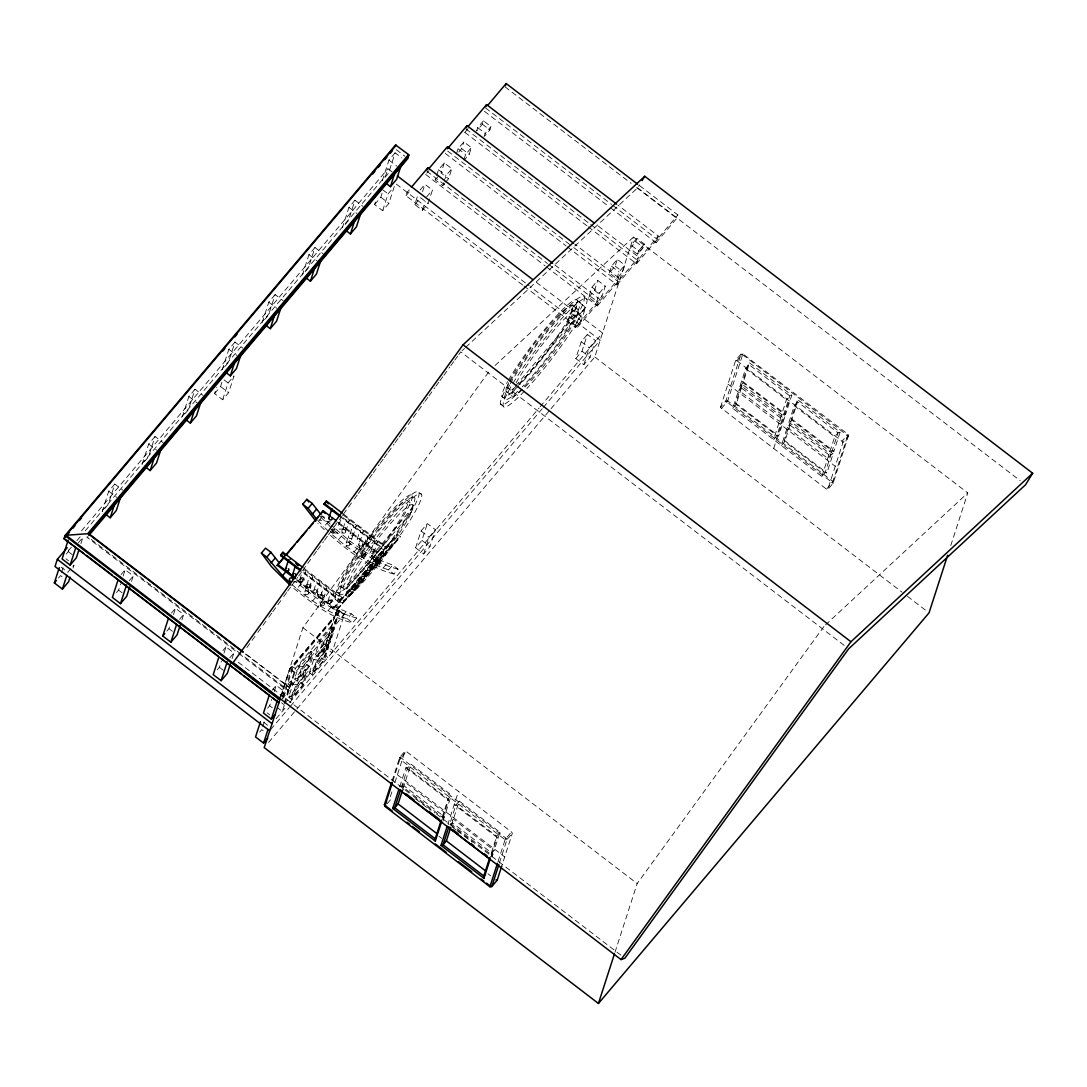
<?xml version="1.0" encoding="UTF-8"?>
<svg xmlns="http://www.w3.org/2000/svg" width="1087" height="1087" viewBox="0 0 1087 1087"><rect width="100%" height="100%" fill="white"/><g stroke="black" fill="none" stroke-linecap="round" stroke-linejoin="round"><path stroke-width="0.75" stroke-dasharray="5 3.75" d="M345.612 531.461L345.544 530.442M288.34 684.878C288.612 680.272 295.746 679.878 291.751 684.402C287.715 688.451 289.06 682.772 291.696 680.611M289.944 686.114L293.3 681.848M340.87 586.6L346.237 590.703L349.443 580.771A54.527 7.188 -52.6 0 1 385.967 528.825A54.527 7.188 -52.6 0 1 413.305 505.319L407.951 501.202A54.527 7.188 -52.6 0 0 355.408 557.957A54.527 7.188 -52.6 0 0 359.865 572.55A54.527 7.188 -52.6 0 0 407.951 501.202M413.305 505.319L410.098 515.252A54.527 7.188 -52.6 0 1 373.575 567.197A54.527 7.188 -52.6 0 1 346.237 590.703M506.162 391.293L511.529 395.396L513.377 388.616M573.243 305.895L578.61 310.012L575.39 319.945A54.527 7.188 -52.6 0 1 538.867 371.89A54.527 7.188 -52.6 0 1 511.529 395.396M61.538 572.55L63.508 566.436M66.225 554.057L68.291 551.612L69.813 546.91M73.033 568.025L74.025 564.968L71.946 567.414M80.9 543.663L82.925 537.386L76.729 544.709M114.814 484.041L108.741 491.215L102.164 511.597L108.238 504.422L114.814 484.041L122.872 490.196M155.047 436.498L148.688 444.026L142.098 464.407L148.457 456.893L155.047 436.498L163.091 442.667M116.526 592.564L118.592 590.119L120.616 583.855M123.157 576.015L125.182 569.737L133.28 575.933L131.255 582.211M195.035 389.255L188.866 396.551L182.276 416.932L188.459 409.636L195.035 389.255L203.079 395.41M234.969 342.079L228.854 349.294L222.264 369.675L228.379 362.46L234.969 342.079L243.012 348.234M222.645 399.731L228.066 382.95L234.031 375.912L228.61 392.692L222.645 399.731L214.601 393.576L216.571 387.475M214.601 393.576L220.552 386.537L222.033 381.958M275.147 294.604L268.774 302.118L262.198 322.513L268.557 314.985L275.147 294.604L283.191 300.759M166.882 631.112L168.947 628.666L170.469 623.965M173.499 614.549L175.537 608.285L183.649 614.495L181.624 620.772M314.972 247.537L308.953 254.643L302.376 275.038L308.395 267.918L314.972 247.537L323.029 253.692M354.987 200.253L348.954 207.386L342.364 227.781L348.411 220.634L354.987 200.253L363.044 206.408M217.346 669.741L219.411 667.296L221.435 661.032M223.976 653.178L226.001 646.914L233.909 652.974L231.884 659.238M394.282 186.556L388.861 203.351L382.651 210.674L374.607 204.505L376.088 199.94M395.138 152.819L388.969 160.102L382.379 180.496L388.548 173.2L395.138 152.819L401.837 157.955M391.959 171.787L387.937 168.716L385.613 175.904L84.582 531.597M374.607 204.505L380.803 197.182L382.773 191.081M382.651 210.674L388.073 193.88L393.249 187.779M522.684 285.025L405.994 195.687L407.068 192.331L410.356 188.459M420.098 189.98L424.922 184.287L432.436 190.035L428.101 203.459L422.313 210.294L414.799 204.546L418.182 194.097M422.517 191.747L424.922 184.287M299.699 579.765L302.091 572.373M422.313 210.294L425.207 201.34M302.825 581.11A1.698 1.59 17.9 0 0 301.045 578.855A1.698 1.59 17.9 0 0 299.917 581.355A1.698 1.59 17.9 0 0 302.825 581.11L305.692 572.238M444.705 183.323L442.776 185.605L435.262 179.858L436.186 176.977M436.661 175.537L438.509 169.776L444.298 162.941L451.812 168.689L448.564 178.771L445.67 182.181M306.738 585.146L309.605 576.273M304.822 591.967L307.173 584.684M444.298 162.941L441.05 173.023L448.564 178.771M262.728 726.564L264.209 721.985M267.606 708.208L269.671 705.776L271.696 699.498M274.237 691.658L276.261 685.381L284.115 691.4L282.09 697.677M309.863 586.504A1.698 1.59 17.9 0 0 308.083 584.235A1.698 1.59 17.9 0 0 306.955 586.735A1.698 1.59 17.9 0 0 309.863 586.504L312.73 577.632A1.698 1.59 17.9 0 0 310.95 575.363A1.698 1.59 17.9 0 0 309.822 577.863A1.698 1.59 17.9 0 0 312.73 577.632M308.572 593.584A2.038 1.902 17.9 0 0 306.439 590.866A2.038 1.902 17.9 0 0 305.08 593.869A2.038 1.902 17.9 0 0 308.572 593.584L310.923 586.301A2.038 1.902 17.9 0 0 308.79 583.583A2.038 1.902 17.9 0 0 307.431 586.586A2.038 1.902 17.9 0 0 310.923 586.301M442.776 185.605L443.7 182.725M444.162 181.284L446.023 175.537L451.812 168.689M313.776 590.54L316.643 581.667M280.935 695.653L289.685 668.559L339.524 610.717L344.348 614.413L331.997 652.662L327.173 648.966L322.907 652.947L327.866 657.54M280.133 698.262L302.933 627.675L490.074 370.123M281.044 696.604L290.297 668.736L339.524 610.717L327.173 648.966M456.35 154.096L458.089 148.729L463.877 141.894L471.378 147.642L469.217 154.354L464.394 160.061M282.674 696.604L292.335 666.684L334.606 616.737L321.82 657.975L309.428 672.622L312.105 674.674L324.51 660.026L328.763 646.833L326.086 644.781L313.695 659.429L309.428 672.622L314.564 671.032L322.825 661.263L326.317 650.474L326.086 644.781M586.912 225.797L464.856 132.369L465.576 130.127M316.901 591.899A1.698 1.59 17.9 0 0 315.121 589.63A1.698 1.59 17.9 0 0 313.994 592.13A1.698 1.59 17.9 0 0 316.901 591.899L319.768 583.026A1.698 1.59 17.9 0 0 317.988 580.757A1.698 1.59 17.9 0 0 316.86 583.257A1.698 1.59 17.9 0 0 319.768 583.026M283.109 698.112L293.245 666.739L334.687 617.756L334.606 616.737L322.907 652.947M339.171 524.45L341.563 517.059M458.809 152.031L461.703 148.606L463.877 141.894M284.237 702.895L295.392 668.383L336.834 619.4L334.687 617.756M284.332 705.055L282.28 711.401L277.457 707.705M284.848 703.466L294.631 673.152L344.348 614.413M320.828 595.934L323.695 587.062M343.084 528.499L345.951 519.613M463.864 159.857L465.603 154.476L471.378 147.642M323.953 597.279A1.698 1.59 17.9 0 0 322.173 595.024A1.698 1.59 17.9 0 0 321.045 597.524A1.698 1.59 17.9 0 0 323.953 597.279L326.82 588.407A1.698 1.59 17.9 0 0 325.04 586.151A1.698 1.59 17.9 0 0 323.912 588.651A1.698 1.59 17.9 0 0 326.82 588.407M291.316 699.24L295.582 686.046L307.974 671.399L305.298 669.347L292.906 683.995L288.639 697.188L291.316 699.24L303.721 684.593L307.974 671.399M297.172 681.141L301.425 667.948L313.83 653.301L311.14 651.249L298.748 665.896L294.482 679.076L297.172 681.141L309.564 666.494L313.83 653.301M346.209 529.845A1.698 1.59 17.9 0 0 344.43 527.575A1.698 1.59 17.9 0 0 343.302 530.089A1.698 1.59 17.9 0 0 346.209 529.845L349.076 520.972A1.698 1.59 17.9 0 0 347.296 518.703A1.698 1.59 17.9 0 0 346.169 521.203A1.698 1.59 17.9 0 0 349.076 520.972M293.775 695.598L297.267 684.81L305.529 675.041L305.298 669.347L301.031 682.541L288.639 697.188L293.775 695.598L302.037 685.829L305.529 675.041M299.618 677.5L303.11 666.698L311.371 656.942L311.14 651.249L306.887 664.429L294.482 679.076L299.618 677.5L307.893 667.731L311.371 656.942M483.457 120.834L477.669 127.668L476.582 131.024L482.37 124.19L483.457 120.834L490.971 126.581L489.884 129.937L485.06 135.644M346.142 543.133L348.492 535.85M327.866 601.328L330.733 592.456M350.123 533.88L352.99 525.007M330.991 602.674A1.698 1.59 17.9 0 0 329.212 600.404A1.698 1.59 17.9 0 0 328.084 602.918A1.698 1.59 17.9 0 0 330.991 602.674L333.858 593.801A1.698 1.59 17.9 0 0 332.228 591.532A1.698 1.59 17.9 0 0 330.788 593.801A1.698 1.59 17.9 0 0 333.641 594.154L333.858 593.801M349.892 544.75A2.038 1.902 17.9 0 0 347.758 542.033A2.038 1.902 17.9 0 0 346.413 545.035A2.038 1.902 17.9 0 0 349.892 544.75L352.242 537.481A2.038 1.902 17.9 0 0 350.109 534.763A2.038 1.902 17.9 0 0 348.764 537.766A2.038 1.902 17.9 0 0 352.242 537.481M353.261 535.239A1.698 1.59 17.9 0 0 351.468 532.97A1.698 1.59 17.9 0 0 350.354 535.47A1.698 1.59 17.9 0 0 353.261 535.239L356.115 526.366A1.698 1.59 17.9 0 0 354.335 524.097A1.698 1.59 17.9 0 0 353.207 526.597A1.698 1.59 17.9 0 0 356.115 526.366M484.095 136.785L485.182 133.416L490.971 126.581M312.105 674.674L316.371 661.48L328.763 646.833M317.961 656.575L322.214 643.382L334.619 628.734L331.929 626.683L319.537 641.33L315.271 654.523L317.961 656.575L330.353 641.928L334.619 628.734M314.564 671.032L318.056 660.244L326.317 650.474M330.353 641.928L327.676 639.876L315.271 654.523L320.407 652.934L323.899 642.145L332.16 632.376L331.929 626.683M357.175 539.274L360.042 530.402M296.248 579.724L336.494 610.527L382.23 555.933L400.492 536.706L397.801 534.641L395.057 536.964L377.488 556.313L380.165 558.365L395.668 541.462L392.978 539.41L384.037 549.166L341.563 516.638M360.3 540.619A1.698 1.59 17.9 0 0 358.52 538.364A1.698 1.59 17.9 0 0 357.392 540.864A1.698 1.59 17.9 0 0 360.3 540.619L363.167 531.747A1.698 1.59 17.9 0 0 361.387 529.491A1.698 1.59 17.9 0 0 360.259 531.991A1.698 1.59 17.9 0 0 363.167 531.747M326.222 649.048L338.573 610.799L344.022 614.658M320.407 652.934L328.682 643.164L332.16 632.376M336.834 619.4L325.19 655.488L284.821 703.18M364.213 544.669L367.08 535.796M367.338 546.014A1.698 1.59 17.9 0 0 365.558 543.758A1.698 1.59 17.9 0 0 364.43 546.258A1.698 1.59 17.9 0 0 367.338 546.014L370.205 537.141A1.698 1.59 17.9 0 0 368.425 534.872A1.698 1.59 17.9 0 0 367.297 537.386A1.698 1.59 17.9 0 0 370.205 537.141M371.251 550.049L374.118 541.177M374.376 551.408A1.698 1.59 17.9 0 0 372.596 549.139A1.698 1.59 17.9 0 0 371.469 551.639A1.698 1.59 17.9 0 0 374.376 551.408L377.243 542.535A1.698 1.59 17.9 0 0 375.463 540.266A1.698 1.59 17.9 0 0 374.336 542.766A1.698 1.59 17.9 0 0 377.243 542.535M336.494 610.527L382.23 555.933M415.614 547.794L421.036 531.013L427.34 523.554L435.398 529.722L429.976 546.503L423.658 553.962L415.614 547.794L421.919 540.348L427.34 523.554M423.658 553.962L429.08 537.168L435.398 529.722M392.094 780.942L399.676 757.435L405.057 751.09L406.28 751.43L511.433 831.922L512.357 833.226L501.691 866.244M392.842 781.173L399.934 759.229L406.28 751.43M399.934 759.229L400.913 757.775L399.676 757.435L399.934 759.229L505.088 839.735L506.977 839.572L512.357 833.226M391.877 791.879L389.866 798.089L390.79 799.393L386.496 804.475M394.894 782.545L405.057 751.09M399.731 786.784L405.899 767.694L407.639 768.006L448.089 798.972L448.483 800.29L442.314 819.381L442.232 817.111L448.089 798.972L451.39 795.073L410.94 764.107L407.639 768.006L401.782 786.146L399.731 786.784L403.725 789.841M402.964 788.809L410.94 764.107M567.971 321.834L572.319 308.395L578.094 301.561L585.608 307.308L581.273 320.747L575.471 327.567L567.971 321.834L573.759 314.999L578.094 301.561M524.016 286.044L577.673 327.119L578.76 323.763L602.008 296.221L605.269 286.153L597.755 280.392L591.967 287.226L588.706 297.308L596.219 303.056L599.48 292.987L605.269 286.153M588.706 297.308L594.494 290.474L597.755 280.392M575.797 358.533L581.993 351.21L587.415 334.416L595.472 340.571L590.051 357.365L583.841 364.688L575.797 358.533L581.219 341.739L589.48 331.97M546.421 266.886L597.388 305.895L599.548 299.183L553.949 264.277M609.359 272.905L611.519 266.193L617.307 259.358L624.821 265.106L622.647 271.818L616.859 278.652L609.359 272.905L615.133 266.07L617.307 259.358M583.841 364.688L589.263 347.894L595.472 340.571M616.859 278.652L619.033 271.94L624.821 265.106M442.925 821.283L444.393 816.745L403.943 785.779L402.285 787.735M445.534 813.198L405.084 782.246L401.782 786.146L442.232 817.111L445.534 813.198L451.39 795.073M567.332 246.858L616.968 284.848L619.128 278.136L574.874 244.249M551.014 408.712L594.793 356.971L633.531 237.061L967.77 492.927L950.731 545.701M635.786 241.694L636.86 238.338L644.374 244.086L643.287 247.442L637.498 254.276L629.998 248.529L635.786 241.694L643.287 247.442L637.498 254.276L638.585 250.92L644.374 244.086L638.585 250.92L631.085 245.173L636.86 238.338M456.064 829.911L448.021 823.742L458.497 791.404M451.254 825.767L459.23 801.065L500.006 832.289L494.15 850.414L490.848 854.328L490.93 856.597L497.099 837.506L496.705 836.188L455.929 804.978L454.176 804.652L497.099 837.506M588.257 226.83L636.534 263.788L638.708 257.075L597.13 225.24M610.514 207.821L656.113 242.741L658.287 236.015L618.041 205.212M656.113 242.741L676.78 218.324L677.867 214.968L638.966 185.184M492.031 856.977L493.009 853.961L452.233 822.75L448.931 826.65M497.995 861.665L505.088 839.735L511.433 831.922M505.088 839.735L506.066 838.267L400.913 757.775M499.395 863.078L506.977 839.572L506.066 838.267M720.45 407.394L735.627 360.395L741.008 354.049L742.897 353.886L848.064 434.392L848.308 436.186L833.118 483.199L827.75 489.544L826.528 489.204L720.45 407.394L725.817 401.049L741.008 354.049L742.231 354.389L848.308 436.186L842.928 442.531L827.75 489.544M721.36 408.698L727.719 400.899L742.897 353.886L742.081 354.865L741.008 354.049M833.077 453.85L790.48 421.24L784.311 440.33L784.719 441.648L825.169 472.614L826.908 472.94L833.077 453.85L831.025 454.475L825.169 472.614L821.854 476.527L732.801 408.345L738.657 390.206L741.959 386.306L741.864 384.024L784.787 416.878L778.618 435.982L776.879 435.656L736.103 404.432L735.695 403.114L741.864 384.024M791.784 395.206L789.733 395.845L783.876 413.97L780.575 417.884L739.799 386.673L745.655 368.534L748.957 364.621L748.875 362.351L791.784 395.206L785.629 414.296L783.876 413.97L743.1 382.76L742.706 381.442L748.875 362.351M739.799 386.673L743.1 382.76L748.957 364.621L789.733 395.845L786.431 399.744L773.577 439.556L776.879 435.656L782.735 417.517L784.787 416.878M773.618 448.7L789.108 400.736M614.97 952.307L637.186 883.554L824.313 625.99M787.273 427.422L827.71 458.388L831.025 454.475L790.575 423.522L787.273 427.422L781.417 445.561L784.719 441.648L790.575 423.522L790.48 421.24M840.074 432.164L838.023 432.803L832.166 450.942L828.865 454.842L788.415 423.889L794.271 405.75L797.573 401.837L797.491 399.568L840.074 432.164L833.906 451.268L832.166 450.942L791.716 419.976L791.322 418.658L797.491 399.568M821.854 476.527L834.721 436.716L838.023 432.803L797.573 401.837L791.716 419.976L788.415 423.889M826.528 489.204L832.873 481.392L848.064 434.392L847.235 435.371L848.308 436.186M465.712 347.283L637.634 187.834L639.414 184.939M282.117 698.995L288.938 690.775L242.428 655.162M726.741 402.353L727.719 400.899L832.873 481.392L833.118 483.199L725.817 401.049L727.719 400.899M831.895 482.859L832.873 481.392M246.912 647.512L256.858 633.762M257.85 632.389L267.796 618.639M268.788 617.253L271.777 613.136M272.769 611.764L282.715 598.013M283.707 596.627L286.696 592.51M287.688 591.138L290.677 587.007M291.669 585.635L297.634 577.387M298.64 576.001L301.615 571.884M302.607 570.512L312.553 556.761M313.559 555.389L316.534 551.258M317.54 549.886L323.505 541.639M324.497 540.253L327.486 536.136M328.478 534.763L338.424 521.013M339.416 519.627L342.405 515.51M343.397 514.137L353.343 500.387M354.335 499.001L357.324 494.884M358.316 493.512L368.262 479.761M369.254 478.375L372.243 474.258M373.235 472.886L379.2 464.625M380.205 463.252L383.181 459.135M384.173 457.749L387.162 453.632M388.154 452.26L394.119 443.999M395.125 442.626L398.1 438.509M399.106 437.123L402.081 433.006M403.073 431.634L423.971 402.761M424.963 401.375L427.952 397.258M428.944 395.885L434.909 387.624M435.901 386.252L438.89 382.135M439.882 380.749L442.871 376.632M443.863 375.26L449.828 366.998M450.82 365.626L453.809 361.509M454.801 360.123L457.79 356.006M458.782 354.634L460.766 351.875L844.64 645.746M81.43 530.877L387.937 168.716M68.155 551L71.443 547.114M76.919 540.647L80.207 536.774M58.481 578.039L60.546 575.594L63.236 577.645M70.913 568.637L67.815 572.292L61.117 567.156M405.994 195.687L410.37 190.524M426.783 173.186L428.957 170.618M464.856 132.369L468.117 128.511M435.262 179.858L439.121 175.292M414.799 204.546L420.587 197.712L428.101 203.459M426.647 196.869L432.436 190.035M121.051 574.615L125.182 569.737M129.149 580.811L133.28 575.933M171.393 613.163L175.537 608.285M179.518 619.386L183.649 614.495M328.451 531.271L323.831 526.882L327.975 521.991L321.779 515.496M222.903 650.569L226.001 646.914M334.878 528.581L330.747 533.459L346.019 546.204L361.835 557.264L376.537 565.457L388.548 569.914L393.915 574.018L398.046 569.14L392.679 565.036L380.667 560.566L365.966 552.386L350.15 541.326L331.426 525.293M229.778 657.852L233.909 652.974M291.914 584.466L296.887 588.787L301.017 583.909L316.765 595.975L332.228 605.731L351.359 613.856L356.713 617.959L352.582 622.851C329.633 617.28 310.461 602.008 292.539 587.32M338.206 539.967L342.337 535.089M296.887 588.787L304.686 595.037L305.515 594.059M308.001 591.124L308.817 590.146M346.019 546.204L346.835 545.226M349.321 542.304L350.15 541.326M304.686 595.037L312.635 600.853L316.765 595.975M353.954 552.033L358.099 547.141M312.635 600.853L320.516 606.098L324.646 601.206M361.835 557.264L365.966 552.386M348.085 583.923L413.074 507.126M515.537 386.062L578.366 311.82M320.516 606.098L328.097 610.609L332.228 605.731M346.481 588.896L411.47 512.099M511.773 393.589L518.268 385.899M519.355 384.621L576.762 316.793M582.7 310.719L585.608 307.308L579.819 314.143L575.471 327.567L581.273 320.747L573.759 314.999M297.879 579.86L334.089 607.579L342.12 598.638L305.162 570.349M336.155 605.146L338.845 607.198L354.348 590.282L351.658 588.23L340.054 601.084L303.096 572.781M377.488 556.313L386.102 546.72L343.628 514.205M334.089 607.579L352.351 588.352L397.801 534.641M577.673 327.119L619.128 278.136M336.78 609.644L355.028 590.404L400.492 536.706M328.097 610.609L335.204 614.277L339.334 609.399M376.537 565.444L380.667 560.566M272.117 690.272L276.261 685.381M597.388 305.895L638.708 257.075M616.968 284.848L658.287 236.015M636.534 263.788L677.867 214.968M335.204 614.277L341.631 617.022L345.775 612.13M382.964 568.188L387.094 563.311M279.984 696.291L284.115 691.4M341.631 617.022L347.215 618.734L351.359 613.856M388.548 569.914L392.679 565.036M282.226 696.645L289.957 687.663L244.779 653.07M259.671 732.054L261.736 729.608L264.426 731.673M276.084 718.724L286.411 706.523M289.685 702.65L539.016 408.06M540.103 406.769L602.538 332.989L535.47 281.655M270.717 729.513L289.332 707.528M290.419 706.224L542.196 408.739M543.296 407.448L600.214 340.19L530.47 286.791M268.584 742.421L549.913 410.003M735.627 360.395L736.864 360.735L742.897 353.886M732.801 408.345L736.103 404.432L741.959 386.306L782.735 417.517L779.433 421.416L738.657 390.206M441.077 820.644L444.393 816.745M459.23 801.065L455.929 804.978L450.072 823.117L448.021 823.742M500.006 832.289L496.705 836.188L490.848 854.328L450.072 823.117L453.374 819.204L494.15 850.414M842.928 442.531L842.017 441.24L848.064 434.392M489.693 857.86L493.009 853.961M585.608 307.308L579.819 314.143L572.319 308.395M373.099 561.503L388.589 544.587M367.664 567.917L383.167 551M362.243 574.316L377.746 557.414M356.821 580.73L372.325 563.813M351.4 587.143L366.903 570.227M345.979 593.543L361.468 576.64M340.557 599.956L356.047 583.04M375.776 563.555L391.279 546.652M370.354 569.968L385.858 553.052M364.933 576.368L380.423 559.465M359.512 582.781L375.001 565.879M354.077 589.195L369.58 572.278M348.655 595.594L364.159 578.692M343.234 602.008L358.737 585.091M462.002 350.734L464.475 348.438M495.02 365.531L633.531 237.061M825.549 624.848L967.77 492.927M339.524 610.717L338.573 610.799M330.353 521.923L318.844 520.007M319.306 520.048L320.556 519.396L321.005 517.466M344.144 529.097L331.956 529.124A2.106 1.957 66.5 0 0 331.508 529.342M343.655 529.056L343.166 529.138A2.106 1.957 66.5 0 0 341.929 530.605L341.997 531.638A1.916 1.766 66.5 0 0 343.397 532.983L344.375 532.929M330.679 531.108L330.774 531.625A1.916 1.766 66.5 0 0 332.187 532.97L333.152 532.915A2.106 1.957 66.5 0 0 334.388 531.448L334.334 530.429A1.916 1.766 66.5 0 0 332.921 529.084L332.432 529.043M302.322 577.876L301.846 577.971A2.106 1.957 66.5 0 0 300.61 579.439L300.664 580.458A1.916 1.766 66.5 0 0 302.077 581.803L303.042 581.762A2.106 1.957 66.5 0 0 304.292 580.295L304.224 579.262A1.916 1.766 66.5 0 0 302.811 577.931L297.525 577.876M332.676 533.01L343.886 533.024M291.343 581.83L302.566 581.844M292.335 666.684L295.392 668.383M323.899 642.145L319.537 641.33L322.214 643.382M318.056 660.244L313.695 659.429L316.371 661.48M303.11 666.698L298.748 665.896L301.425 667.948M297.267 684.81L292.906 683.995L295.582 686.046M319.741 516.148L326.997 517.711M398.046 569.14C372.447 562.699 351.386 545.063 331.82 528.173M393.915 574.018C368.86 567.74 348.139 550.633 328.926 534.138M356.713 617.959C333.247 612.212 313.667 596.518 295.433 581.355M329.008 522.195L328.206 521.733M379.811 563.528L377.04 562.21M365.205 555.593L362.025 553.582M637.634 187.834L1020.149 480.644M505.088 86.892L631.18 183.404M636.534 187.521L676.78 218.324M485.522 107.953L611.601 204.465M612.932 205.497L657.2 239.371M484.435 111.309L609.168 206.802M482.37 124.19L489.884 129.937M477.669 127.668L485.182 133.416M465.943 129L589.331 223.474M590.676 224.493L637.621 260.432M461.703 148.606L469.217 154.354M615.133 266.07L622.647 271.818M736.864 360.735L842.017 441.24M745.655 368.534L786.431 399.744M794.271 405.75L834.721 436.716M458.089 148.729L465.603 154.476M611.519 266.193L619.033 271.94M447.708 151.093L572.441 246.572M573.787 247.605L618.041 281.492M445.276 153.416L565.987 245.825M742.706 381.442L785.629 414.296M791.322 418.658L833.906 451.268M727.964 384.132L835.264 466.282M591.967 287.226L599.48 292.987M438.509 169.776L446.023 175.537M594.494 290.474L602.008 296.221M735.695 403.114L778.618 435.982M784.311 440.33L826.908 472.94M426.783 171.121L547.495 263.53M548.84 264.549L598.475 302.539M725.817 401.049L726.89 401.877M832.044 482.37L833.118 483.199M396.293 149.68L404.935 156.297M425.696 174.477L545.076 265.853M584.303 297.281L586.994 299.333M577.428 300.569L580.118 302.621M388.969 160.102L397.013 166.27M396.347 184.124L529.124 285.772M382.719 189.777L388.073 193.88M581.219 341.739L589.263 347.894M594.793 356.971L902.088 592.211M907.468 596.342L926.341 610.785M380.803 197.182L388.861 203.351M581.993 351.21L590.051 357.365M348.954 207.386L356.998 213.555M501.977 396.633L504.653 398.684M308.953 254.643L317.01 260.812M500.468 404.024L503.145 406.076M268.774 302.118L276.818 308.287M419.011 492.588A68.168 8.995 -52.6 0 1 358.914 581.762A68.168 8.995 -52.6 0 1 353.343 563.528A68.168 8.995 -52.6 0 1 419.011 492.588L421.688 494.639A68.168 8.995 -52.6 0 1 361.591 583.814A68.168 8.995 -52.6 0 1 356.033 565.58A68.168 8.995 -52.6 0 1 421.688 494.639M228.854 349.294L236.898 355.463M412.136 495.876A61.348 8.098 -52.6 0 1 358.044 576.124A61.348 8.098 -52.6 0 1 353.044 559.71A61.348 8.098 -52.6 0 1 412.136 495.876L414.813 497.928A61.348 8.098 -52.6 0 1 360.735 578.175A61.348 8.098 -52.6 0 1 355.721 561.775A61.348 8.098 -52.6 0 1 414.813 497.928M224.044 379.866L228.066 382.95M421.036 531.013L429.08 537.168M421.919 540.348L429.976 546.503M220.552 386.537L228.61 392.692M188.866 396.551L196.91 402.706M342.677 514.586L385.518 547.372M339.443 516.121L383.439 549.818M338.641 522.562L379.553 553.881M338.356 523.445L381.945 556.816M352.351 588.352L355.028 590.404M148.688 444.026L156.732 450.181M336.685 591.939L339.361 593.991M304.224 568.515L342.718 597.986M303.477 571.979L340.652 600.432M335.176 599.331L337.853 601.383M347.215 618.734L352.582 622.851M302.933 627.675L637.186 883.554M108.741 491.215L116.798 497.37M324.51 660.026L321.82 657.975L322.825 661.263M309.564 666.494L306.887 664.429L307.893 667.731M295.12 672.432L289.685 668.559L294.631 673.152M399.676 757.435L400.75 758.25M505.917 838.756L506.977 839.572M303.721 684.593L301.031 682.541L302.037 685.829M405.899 767.694L448.483 800.29M245.241 653.939L289.618 687.908M241.083 654.129L87.748 536.761L86.729 537.073L237.346 652.39M397.407 774.773L504.708 856.923M238.692 653.409L288.449 691.509M238.311 662.296L412.055 795.29M413.4 796.323L434.949 812.818M436.295 813.85L620.813 955.106M415.696 799.013L430.343 810.223M457.41 830.93L472.152 842.221M281.587 702.827L283.734 704.471M68.291 551.612L72.313 554.696M118.592 590.119L122.07 592.782M168.947 628.666L172.425 631.33M219.411 667.296L226.014 672.35M269.671 705.776L272.293 707.773M438.985 836.297L441.662 838.349M488.009 873.812L490.645 875.837M65.967 558.813L68.658 560.865M267.157 712.827L269.848 714.879M263.652 722.203L269.005 726.306M334.361 532.372L331.413 529.682M297.294 580.662L301.017 583.909M327.975 521.991L330.271 524.192M330.693 527.073L320.937 517.249M324.293 529.749L317.784 523.214M317.649 520.374L323.831 526.882M373.385 551.489L370.952 551L369.797 553.269L377.284 564.751L379.485 564.9L380.654 562.631L373.385 551.489L372.23 553.759L369.797 553.269M380.654 562.631L378.222 562.142L377.053 564.411M332.065 600.309L329.633 599.82L328.464 602.103L335.951 613.571L338.166 613.734L339.321 611.451L332.065 600.309L330.896 602.592L328.464 602.103M339.321 611.451L336.902 610.976L335.734 613.245M327.676 639.876L328.682 643.164M362.813 544.03L365.789 554.9M358.792 544.587L361.767 555.457M321.494 592.863L324.469 603.72M317.472 593.42L320.448 604.29M336.97 522.276A1.698 1.59 17.9 0 1 339.293 523.635A1.698 1.59 17.9 0 1 337.391 525.347A1.698 1.59 17.9 0 1 336.046 523.105M303.096 570.254A1.698 1.59 17.9 0 1 305.556 570.77A1.698 1.59 17.9 0 1 304.904 573.012A1.698 1.59 17.9 0 1 302.566 572.102M343.981 529.287A1.916 1.766 66.5 0 1 345.381 530.633M345.815 531.652A2.106 1.957 66.5 0 1 344.565 533.119M513.159 382.991A68.168 8.995 -52.6 0 1 569.547 310.339A68.168 8.995 -52.6 0 1 581.246 315.026A68.168 8.995 -52.6 0 1 526.896 388.507M524.464 391.103A68.168 8.995 -52.6 0 1 511.433 385.871M508.403 380.233A61.348 8.098 -52.6 0 1 560.579 311.643A61.348 8.098 -52.6 0 1 571.517 316.032A61.348 8.098 -52.6 0 1 519.627 384.744M518.431 385.953A61.348 8.098 -52.6 0 1 507.629 381.619M521.774 389.037A68.168 8.995 -52.6 0 1 520.17 365.966A68.168 8.995 -52.6 0 1 584.371 297.525A68.168 8.995 -52.6 0 1 524.206 386.456M510.306 383.67A61.348 8.098 -52.6 0 1 562.455 314.51A61.348 8.098 -52.6 0 1 574.466 317.621A61.348 8.098 -52.6 0 1 522.317 386.795M517.752 391.32A61.348 8.098 -52.6 0 1 509.586 385.002M516.121 382.855A54.527 7.188 -52.6 0 1 552.699 331.834A54.527 7.188 -52.6 0 1 578.61 310.012M509.368 381.36A54.527 7.188 -52.6 0 1 567.129 307.662A54.527 7.188 -52.6 0 1 543.432 355.531A54.527 7.188 -52.6 0 1 508.662 382.814M395.057 536.964L349.593 590.676L352.283 592.728L397.733 539.016L395.057 536.964M356.821 582.673A1.698 1.59 17.9 0 0 359.729 582.428A1.698 1.59 17.9 0 0 357.949 580.173A1.698 1.59 17.9 0 0 356.821 582.673M345.965 595.486A1.698 1.59 17.9 0 0 348.886 595.255A1.698 1.59 17.9 0 0 347.093 592.986A1.698 1.59 17.9 0 0 345.965 595.486M367.664 569.846A1.698 1.59 17.9 0 0 370.572 569.615A1.698 1.59 17.9 0 0 368.792 567.346A1.698 1.59 17.9 0 0 367.664 569.846M362.243 576.259A1.698 1.59 17.9 0 0 365.15 576.028A1.698 1.59 17.9 0 0 363.371 573.759A1.698 1.59 17.9 0 0 362.243 576.259M351.4 589.072A1.698 1.59 17.9 0 0 354.308 588.841A1.698 1.59 17.9 0 0 352.528 586.572A1.698 1.59 17.9 0 0 351.4 589.072M340.544 601.899A1.698 1.59 17.9 0 0 343.451 601.654A1.698 1.59 17.9 0 0 341.671 599.399A1.698 1.59 17.9 0 0 340.544 601.899M373.086 563.446A1.698 1.59 17.9 0 0 375.993 563.202A1.698 1.59 17.9 0 0 374.213 560.946A1.698 1.59 17.9 0 0 373.086 563.446M388.589 546.53A1.698 1.59 17.9 0 0 391.497 546.299A1.698 1.59 17.9 0 0 389.717 544.03A1.698 1.59 17.9 0 0 388.589 546.53M383.167 552.943A1.698 1.59 17.9 0 0 386.075 552.699A1.698 1.59 17.9 0 0 384.295 550.443A1.698 1.59 17.9 0 0 383.167 552.943M377.746 559.357A1.698 1.59 17.9 0 0 380.654 559.112A1.698 1.59 17.9 0 0 378.874 556.843A1.698 1.59 17.9 0 0 377.746 559.357M372.325 565.756A1.698 1.59 17.9 0 0 375.232 565.525A1.698 1.59 17.9 0 0 373.452 563.256A1.698 1.59 17.9 0 0 372.325 565.756M366.89 572.17A1.698 1.59 17.9 0 0 369.797 571.925A1.698 1.59 17.9 0 0 368.017 569.67A1.698 1.59 17.9 0 0 366.89 572.17M361.468 578.569A1.698 1.59 17.9 0 0 364.376 578.338A1.698 1.59 17.9 0 0 362.596 576.069A1.698 1.59 17.9 0 0 361.468 578.569M356.047 584.983A1.698 1.59 17.9 0 0 358.955 584.752A1.698 1.59 17.9 0 0 357.175 582.483A1.698 1.59 17.9 0 0 356.047 584.983M359.58 545.769A2.038 1.807 -3.9 0 0 362.813 544.505A2.038 1.807 -3.9 0 0 360.014 542.658A2.038 1.807 -3.9 0 0 359.58 545.769M362.555 556.639A2.038 1.807 -3.9 0 0 365.803 555.375A2.038 1.807 -3.9 0 0 362.99 553.528A2.038 1.807 -3.9 0 0 362.555 556.639M318.26 594.603A2.038 1.807 -3.9 0 0 321.494 593.325A2.038 1.807 -3.9 0 0 318.681 591.491A2.038 1.807 -3.9 0 0 318.26 594.603M321.236 605.473A2.038 1.807 -3.9 0 0 324.469 604.195A2.038 1.807 -3.9 0 0 321.67 602.361A2.038 1.807 -3.9 0 0 321.236 605.473"/><path stroke-width="1.5" d="M67.204 547.685L57.353 559.329L55.029 566.517L269.63 730.804M70.071 577.183L68.59 581.762L62.394 589.086L54.35 582.917L59.282 567.659M68.168 540.117L62.095 558.935L70.139 565.104L76.348 557.78L78.875 549.94M62.394 589.086L66.837 575.349M70.139 565.104L75.71 547.848M106.186 514.681L110.208 517.752L115.276 502.072M120.834 496.474L116.282 510.577L110.208 517.752M144.788 466.459L150.155 470.562L154.707 456.458M117.967 580.2L112.396 597.442L120.494 603.638L126.69 596.315L129.733 586.912M161.066 448.931L156.514 463.048L150.155 470.562M120.494 603.638L126.568 584.82M186.298 420.017L190.32 423.088L195.388 407.408M201.054 401.687L196.502 415.805L190.32 423.088M226.3 372.759L230.322 375.844L234.874 361.726M240.988 354.511L236.422 368.629L230.322 375.844M180.102 625.473L177.072 634.89L170.863 642.213L162.751 635.99L168.322 618.734M266.22 325.584L270.242 328.668L274.794 314.551M170.863 642.213L176.447 624.957M280.663 308.599L276.601 321.154L270.242 328.668M306.398 278.109L310.42 281.193L314.972 267.076M320.991 259.97L316.439 274.087L310.42 281.193M346.386 230.852L350.422 233.936L355.476 218.256M361.02 212.685L356.454 226.803L350.422 233.936M218.786 657.377L213.215 674.619L221.123 680.679L227.332 673.356L230.362 663.953M221.123 680.679L227.21 661.861M386.415 183.567L390.437 186.651L394.486 174.11M401.157 165.251L396.606 179.369L390.437 186.651M88.849 535.47L408.005 158.349L408.563 154.585L395.6 144.965L65.016 535.578L64.011 538.704L278.951 702.732L272.212 697.582M294.917 578.692L277.47 565.349L277.756 564.466L323.219 510.754L330.407 516.257M300.746 570.988L280.623 555.593L280.908 554.696L282.987 552.264L302.893 567.496M280.623 555.593L282.987 552.264M285.609 568.977L288.476 560.104M292.661 574.371L295.528 565.498M427.15 169.993L427.87 167.765L552.604 263.244M339.443 516.121L324.021 504.314L326.372 500.985L342.296 513.186M320.76 514.192L323.219 510.754M324.021 504.314L326.372 500.985M260.472 721.673L255.54 736.932L263.584 743.1L267.715 738.209M269.046 695.843L263.475 713.099L271.329 719.118L275.473 714.227M329.008 517.711L331.875 508.838M263.584 743.1L268.027 729.363M271.329 719.118L277.416 700.3M279.617 699.865L65.016 535.578L66.049 535.266L280.106 699.145L264.209 747.598L598.448 1003.464L929.045 612.851L947.633 555.294M466.296 127.886L467.03 125.644L594.44 223.188M485.875 106.825L486.596 104.597L616.709 204.193M505.455 85.778L506.175 83.536L637.621 184.165M501.691 866.244L497.167 880.239L491.8 886.584L489.897 886.734L384.744 806.241L384.499 804.434L391.578 782.504M392.162 810.902L385.423 805.739L384.744 806.241L392.339 782.735M392.733 808.456L398.888 789.366L441.485 821.962L435.316 841.066L392.733 808.456L394.785 807.818L398.087 803.918L402.475 790.317M400.641 789.692L394.785 807.818L435.221 838.784L435.316 841.066M435.221 838.784L441.077 820.644L441.485 821.962M441.009 845.428L447.178 826.324L490.101 859.178L483.932 878.282L441.009 845.428L443.061 844.789L446.377 840.876L450.765 827.275M448.931 826.65L443.061 844.789L483.837 876L483.932 878.282M497.493 863.227L489.897 886.734L490.577 886.245M491.8 886.584L498.892 864.641M598.448 1003.464L614.454 953.897M642.091 180.605L644.754 176.284L1032.65 473.225L1025.53 484.775L848.662 648.817L624.862 958.204L621.03 959.59L233.134 662.649L463.048 344.81L644.754 176.284M621.03 959.59L850.944 641.751L1032.65 473.225M396.225 145.142L66.049 535.266L88.754 533.649L243.434 652.051M69.486 532.236L64.011 538.704L83.726 553.297M72.761 528.35L74.962 525.768M79.337 520.591L81.525 518.01M222.74 351.155L224.927 348.574M234.778 336.929L236.966 334.334M372.705 173.947L374.893 171.366M378.181 167.493L380.368 164.898M384.744 159.721L386.931 157.139M390.219 153.253L392.407 150.672M408.563 154.585L87.884 533.486L242.55 651.874M88.754 533.649L409.025 155.237M91.104 531.91L93.292 529.315M96.58 525.442L98.768 522.861M108.618 511.216L110.806 508.634M120.657 496.99L208.215 393.535M210.402 390.953L213.677 387.067M215.865 384.485L220.253 379.309M222.441 376.727L225.716 372.841M227.903 370.259L231.191 366.387M234.479 362.501L237.754 358.628M239.942 356.033L243.23 352.161M246.518 348.275L248.706 345.693M251.98 341.807L254.181 339.226M258.557 334.049L260.744 331.467M264.019 327.581L266.22 324.999M281.533 306.901L375.654 195.687M377.841 193.092L381.129 189.22M384.418 185.333L387.692 181.461M389.88 178.866L393.168 174.993M396.456 171.107L398.644 168.526M401.918 164.653L404.119 162.058M54.35 582.917L56.415 580.485M411.457 187.154L427.87 167.765M428.957 168.553L447.45 146.704L573.528 243.216M447.45 148.783L467.03 125.644M468.117 126.432L486.596 104.597M487.696 105.385L506.175 83.536M162.751 635.99L164.816 633.544M290.066 585.146L271.505 566.667L261.41 553.052L265.541 548.161L270.908 552.278L279.4 563.08M315.814 521.053L302.729 504.219L306.86 499.341L312.227 503.444L320.719 514.246M290.256 581.314L289.427 582.292L282.511 575.702L266.777 557.155L270.908 552.278M316.589 519.124L308.097 508.322L312.227 503.444M271.03 562.971L275.16 558.079M312.363 514.137L316.494 509.26M277.47 565.349L282.892 558.949M286.139 555.117L294.794 544.886M296.955 542.331L306.697 530.823M308.857 528.268L313.192 523.146M315.352 520.591L318.6 516.746M282.511 575.702L286.642 570.824L293.558 577.414L292.729 578.393M385.423 805.739L384.499 804.434L386.646 801.907M384.744 806.241L385.572 805.263L384.499 804.434M485.495 874.043L483.837 876L489.693 857.86L490.101 859.178M276.709 565.58L277.959 564.927M495.944 879.886L497.167 880.239M397.326 175.904L532.793 279.604M463.048 344.81L850.944 641.751M326.086 501.881L328.559 503.77M324.306 503.43L340.231 515.632M331.603 517.167L336.291 520.755M322.934 511.637L325.326 513.472M302.729 504.219L308.097 508.322M282.688 553.147L285.093 554.981M295.773 563.161L298.123 564.955M280.908 554.696L300.827 569.941M277.756 564.466L295.528 578.067M261.41 553.052L266.777 557.155M406.035 793.823L414.12 800.005M428.944 811.364L439.732 819.612M452.871 829.68L458.13 833.702M471.282 843.77L473.918 845.781M484.435 853.838L487.071 855.849M86.416 555.348L112.002 574.941M114.692 576.993L218.365 656.358M221.055 658.423L241.246 673.872M243.95 675.937L269.522 695.517M398.087 803.918L437.178 833.851M446.377 840.876L485.835 871.095M406.986 822.248L409.69 824.313M412.381 826.378L419.12 831.541M435.303 843.92L446.078 852.181M458.211 861.475L471.704 871.788M481.133 879.016L483.837 881.081M486.528 883.147L489.218 885.212M57.353 559.329L271.954 723.616M306.86 499.341L308.613 501.936M332.133 517.847A1.698 1.59 17.9 0 1 331.209 519.885A1.698 1.59 17.9 0 1 329.008 518.934A1.698 1.59 17.9 0 1 329.918 516.882M295.256 573.827A1.698 1.59 17.9 0 1 295.243 576.355A1.698 1.59 17.9 0 1 292.648 575.594A1.698 1.59 17.9 0 1 294.006 573.46M288.517 568.746A1.698 1.59 17.9 0 1 288.082 571.042A1.698 1.59 17.9 0 1 285.677 570.335A1.698 1.59 17.9 0 1 286.533 568.161M339.823 516.352A1.698 1.59 17.9 0 1 338.791 514.627M334.076 511.012A1.698 1.59 17.9 0 1 331.752 509.232M290.691 562.278A1.698 1.59 17.9 0 1 288.368 560.498M289.821 559.194A1.698 1.59 17.9 0 1 290.27 559.207M297.308 567.767A1.698 1.59 17.9 0 1 295.406 565.892M297.308 564.601A1.698 1.59 17.9 0 1 297.729 564.724M298.436 565.254A1.698 1.59 17.9 0 1 298.653 565.634M290.854 581.79A1.916 1.766 66.5 0 1 289.455 580.444L289.387 579.425A2.106 1.957 66.5 0 1 290.623 577.958L291.601 577.917A1.916 1.766 66.5 0 1 292.783 578.787"/></g></svg>
